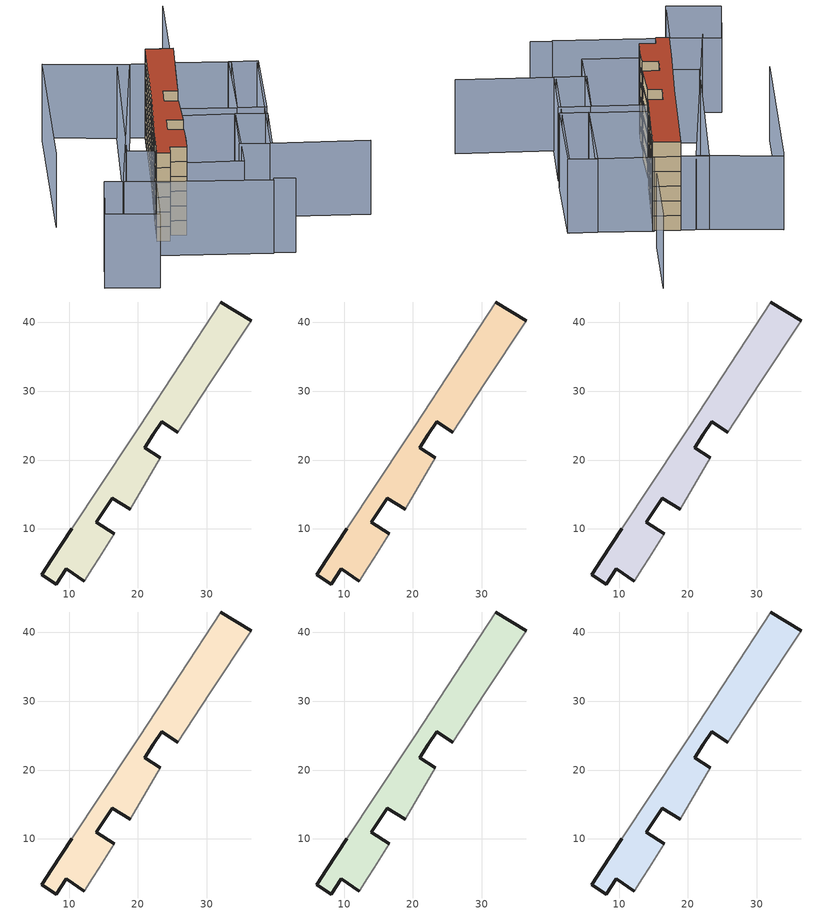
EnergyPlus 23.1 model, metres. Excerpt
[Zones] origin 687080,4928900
a101378a9d41ec46_F0_whole
 floor ground (EU_floor_Construction): 36.48,40.21 30.46,31.2 25.78,24.06 23.43,25.57 22.25,23.75 20.99,21.8 23.23,20.33 18.91,12.89 16.24,14.48 13.95,10.96 16.55,9.33 14.35,5.8 13.43,4.34 12.24,2.42 9.56,4.21 8.13,2 6.02,3.38 7.47,5.6 10.36,10.02 18.98,22.96 20.3,24.94 32.07,42.97 z0
 wall outside (EU_wall_Construction): 16.55,9.33 13.95,10.96 16.24,14.48 18.91,12.89 / 23.23,20.33 20.99,21.8 22.25,23.75 23.43,25.57 25.78,24.06 / 36.48,40.21 32.07,42.97 / 10.36,10.02 7.47,5.6 6.02,3.38 8.13,2 9.56,4.21 12.24,2.42 z0:3
 wall adiabatic (EU_wall_Construction): 12.24,2.42 13.43,4.34 14.35,5.8 16.55,9.33 / 18.91,12.89 23.23,20.33 / 25.78,24.06 30.46,31.2 36.48,40.21 / 32.07,42.97 20.3,24.94 18.98,22.96 10.36,10.02 z0:3
a101378a9d41ec46_F1_whole
 floor to a101378a9d41ec46_F0_whole (EU_floor_Construction): 36.48,40.21 30.46,31.2 25.78,24.06 23.43,25.57 22.25,23.75 20.99,21.8 23.23,20.33 18.91,12.89 16.24,14.48 13.95,10.96 16.55,9.33 14.35,5.8 13.43,4.34 12.24,2.42 9.56,4.21 8.13,2 6.02,3.38 7.47,5.6 10.36,10.02 18.98,22.96 20.3,24.94 32.07,42.97 z3
 wall outside (EU_wall_Construction): 16.55,9.33 13.95,10.96 16.24,14.48 18.91,12.89 / 23.23,20.33 20.99,21.8 22.25,23.75 23.43,25.57 25.78,24.06 / 36.48,40.21 32.07,42.97 / 10.36,10.02 7.47,5.6 6.02,3.38 8.13,2 9.56,4.21 12.24,2.42 z3:6
 wall adiabatic (EU_wall_Construction): 12.24,2.42 13.43,4.34 14.35,5.8 16.55,9.33 / 18.91,12.89 23.23,20.33 / 25.78,24.06 30.46,31.2 36.48,40.21 / 32.07,42.97 20.3,24.94 18.98,22.96 10.36,10.02 z3:6
a101378a9d41ec46_F2_whole
 floor to a101378a9d41ec46_F1_whole (EU_floor_Construction): 36.48,40.21 30.46,31.2 25.78,24.06 23.43,25.57 22.25,23.75 20.99,21.8 23.23,20.33 18.91,12.89 16.24,14.48 13.95,10.96 16.55,9.33 14.35,5.8 13.43,4.34 12.24,2.42 9.56,4.21 8.13,2 6.02,3.38 7.47,5.6 10.36,10.02 18.98,22.96 20.3,24.94 32.07,42.97 z6
 wall outside (EU_wall_Construction): 16.55,9.33 13.95,10.96 16.24,14.48 18.91,12.89 / 23.23,20.33 20.99,21.8 22.25,23.75 23.43,25.57 25.78,24.06 / 36.48,40.21 32.07,42.97 / 10.36,10.02 7.47,5.6 6.02,3.38 8.13,2 9.56,4.21 12.24,2.42 z6:9
 wall adiabatic (EU_wall_Construction): 12.24,2.42 13.43,4.34 14.35,5.8 16.55,9.33 / 18.91,12.89 23.23,20.33 / 25.78,24.06 30.46,31.2 36.48,40.21 / 32.07,42.97 20.3,24.94 18.98,22.96 10.36,10.02 z6:9
a101378a9d41ec46_F3_whole
 floor to a101378a9d41ec46_F2_whole (EU_floor_Construction): 36.48,40.21 30.46,31.2 25.78,24.06 23.43,25.57 22.25,23.75 20.99,21.8 23.23,20.33 18.91,12.89 16.24,14.48 13.95,10.96 16.55,9.33 14.35,5.8 13.43,4.34 12.24,2.42 9.56,4.21 8.13,2 6.02,3.38 7.47,5.6 10.36,10.02 18.98,22.96 20.3,24.94 32.07,42.97 z9
 wall outside (EU_wall_Construction): 16.55,9.33 13.95,10.96 16.24,14.48 18.91,12.89 / 23.23,20.33 20.99,21.8 22.25,23.75 23.43,25.57 25.78,24.06 / 36.48,40.21 32.07,42.97 / 10.36,10.02 7.47,5.6 6.02,3.38 8.13,2 9.56,4.21 12.24,2.42 z9:12
 wall adiabatic (EU_wall_Construction): 12.24,2.42 13.43,4.34 14.35,5.8 16.55,9.33 / 18.91,12.89 23.23,20.33 / 25.78,24.06 30.46,31.2 36.48,40.21 / 32.07,42.97 20.3,24.94 18.98,22.96 10.36,10.02 z9:12
a101378a9d41ec46_F4_whole
 floor to a101378a9d41ec46_F3_whole (EU_floor_Construction): 36.48,40.21 30.46,31.2 25.78,24.06 23.43,25.57 22.25,23.75 20.99,21.8 23.23,20.33 18.91,12.89 16.24,14.48 13.95,10.96 16.55,9.33 14.35,5.8 13.43,4.34 12.24,2.42 9.56,4.21 8.13,2 6.02,3.38 7.47,5.6 10.36,10.02 18.98,22.96 20.3,24.94 32.07,42.97 z12
 wall outside (EU_wall_Construction): 16.55,9.33 13.95,10.96 16.24,14.48 18.91,12.89 / 23.23,20.33 20.99,21.8 22.25,23.75 23.43,25.57 25.78,24.06 / 36.48,40.21 32.07,42.97 / 10.36,10.02 7.47,5.6 6.02,3.38 8.13,2 9.56,4.21 12.24,2.42 z12:15
 wall adiabatic (EU_wall_Construction): 12.24,2.42 13.43,4.34 14.35,5.8 16.55,9.33 / 18.91,12.89 23.23,20.33 / 25.78,24.06 30.46,31.2 36.48,40.21 / 32.07,42.97 20.3,24.94 18.98,22.96 10.36,10.02 z12:15
a101378a9d41ec46_F5_whole
 floor to a101378a9d41ec46_F4_whole (EU_floor_Construction): 36.48,40.21 30.46,31.2 25.78,24.06 23.43,25.57 22.25,23.75 20.99,21.8 23.23,20.33 18.91,12.89 16.24,14.48 13.95,10.96 16.55,9.33 14.35,5.8 13.43,4.34 12.24,2.42 9.56,4.21 8.13,2 6.02,3.38 7.47,5.6 10.36,10.02 18.98,22.96 20.3,24.94 32.07,42.97 z15
 wall outside (EU_wall_Construction): 16.55,9.33 13.95,10.96 16.24,14.48 18.91,12.89 / 23.23,20.33 20.99,21.8 22.25,23.75 23.43,25.57 25.78,24.06 / 36.48,40.21 32.07,42.97 / 10.36,10.02 7.47,5.6 6.02,3.38 8.13,2 9.56,4.21 12.24,2.42 z15:18
 wall adiabatic (EU_wall_Construction): 12.24,2.42 13.43,4.34 14.35,5.8 16.55,9.33 / 18.91,12.89 23.23,20.33 / 25.78,24.06 30.46,31.2 36.48,40.21 / 32.07,42.97 20.3,24.94 18.98,22.96 10.36,10.02 z15:18
 roof outside (EU_roof_Construction): 18.91,12.89 23.23,20.33 20.99,21.8 22.25,23.75 23.43,25.57 25.78,24.06 30.46,31.2 36.48,40.21 32.07,42.97 20.3,24.94 18.98,22.96 10.36,10.02 7.47,5.6 6.02,3.38 8.13,2 9.56,4.21 12.24,2.42 13.43,4.34 14.35,5.8 16.55,9.33 13.95,10.96 16.24,14.48 z18
shading: 20.76,-13.2 24.12,-15.54 / -4.77,-12.38 2.26,-1.67 / 2.26,-1.67 20.46,-13.63 / 45.6,-9.75 29.75,0.19 / 29.75,0.19 49.65,31.94 / 16.52,54.17 29.49,44.33 / 29.49,44.33 -3.8,0.42 / 40.33,46.81 50.15,62.47 / 15.78,53.19 -5.27,19.63 / 2.82,-2.05 -5.83,-14.03 / -5.83,-14.03 -14.2,-7.98 / -14.2,-7.98 -5.55,4 / -5.55,4 2.82,-2.05 / 37.33,11.55 30,0.03 / 30,0.03 24.85,3.31 / 24.85,3.31 32.18,14.83 / 32.18,14.83 37.33,11.55 / 12.02,2.07 23.23,20.33 / 23.23,20.33 32.28,14.77 / 32.28,14.77 21.07,-3.49 / 21.07,-3.49 12.02,2.07 / 34.15,16.81 45.15,34.76 / 45.15,34.76 49.87,31.87 / 49.87,31.87 38.86,13.92 / 38.86,13.92 34.15,16.81 / 32.07,42.97 10.5,9.93 / 10.5,9.93 6.01,12.86 / 6.01,12.86 27.58,45.9 / 27.58,45.9 32.07,42.97 / 34.22,16.93 24.98,22.91 / 24.98,22.91 36.34,40.46 / 36.34,40.46 45.58,34.48 / 45.58,34.48 34.22,16.93 z0:15
[Building]
EU S2 Campaign: North Axis=0; Terrain=City; Solar Distribution=FullExterior
[Site:Location]
Bologna: Latitude=44.5; Longitude=11.25; Time Zone=1; Elevation=37
[SizingPeriod:WeatherFileDays]
AnnualSizingPeriod: Begin Month=1; Begin Day of Month=1; End Month=12; End Day of Month=31; Day of Week for Start Day=Monday; Use Weather File Daylight Saving Period=No; Use Weather File Rain and Snow Indicators=No
[MATERIAL]
EU_InternalMass_Material: Roughness=MediumRough; Thickness=0.1; Conductivity=1; Density=1800; Specific Heat=900; Thermal Absorptance=0.9; Solar Absorptance=0.7; Visible Absorptance=0.7
[MATERIAL:NOMASS] Roughness=MediumRough; Thermal Absorptance=0.9; Solar Absorptance=0.7; Visible Absorptance=0.7
Name | Thermal Resistance
EU_wall_NoMass | 0.905828
EU_roof_NoMass | 0.37593
EU_floor_NoMass | 0.67114
[CONSTRUCTION]
EU_wall_Construction: EU_wall_NoMass
EU_roof_Construction: EU_roof_NoMass
EU_floor_Construction: EU_floor_NoMass
EU_InternalMass_Construction: EU_InternalMass_Material
[ZONE] Type=1; Multiplier=1; Ceiling Height=autocalculate; Floor Area=autocalculate; Part of Total Floor Area=Yes
Name | Volume
a101378a9d41ec46_F0_whole | 652.023
a101378a9d41ec46_F1_whole; a101378a9d41ec46_F2_whole; a101378a9d41ec46_F3_whole; a101378a9d41ec46_F4_whole; a101378a9d41ec46_F5_whole | 652.022
[INTERNALMASS] Construction=EU_InternalMass_Construction; Surface Area=217.34
Name | Zone or ZoneList
a101378a9d41ec46_F0_whole_EU_InternalMass | a101378a9d41ec46_F0_whole
a101378a9d41ec46_F1_whole_EU_InternalMass | a101378a9d41ec46_F1_whole
a101378a9d41ec46_F2_whole_EU_InternalMass | a101378a9d41ec46_F2_whole
a101378a9d41ec46_F3_whole_EU_InternalMass | a101378a9d41ec46_F3_whole
a101378a9d41ec46_F4_whole_EU_InternalMass | a101378a9d41ec46_F4_whole
a101378a9d41ec46_F5_whole_EU_InternalMass | a101378a9d41ec46_F5_whole
[OTHEREQUIPMENT] Fuel Type=Electricity; Design Level Calculation Method=Watts/Area; Power per Zone Floor Area=1; Fraction Latent=0; Fraction Radiant=0; Fraction Lost=0; Carbon Dioxide Generation Rate=0; EndUse Subcategory=EU_Step8_InternalGains
Name | Zone or ZoneList or Space or SpaceList | Schedule
EU_Step8_InternalGain_a101378a9d41ec46_F0_whole_f000 | a101378a9d41ec46_F0_whole | EU_Step8_GainSchedule_a101378a9d41ec46_F0_whole_f000
EU_Step8_InternalGain_a101378a9d41ec46_F1_whole_f000 | a101378a9d41ec46_F1_whole | EU_Step8_GainSchedule_a101378a9d41ec46_F1_whole_f000
EU_Step8_InternalGain_a101378a9d41ec46_F2_whole_f000 | a101378a9d41ec46_F2_whole | EU_Step8_GainSchedule_a101378a9d41ec46_F2_whole_f000
EU_Step8_InternalGain_a101378a9d41ec46_F3_whole_f000 | a101378a9d41ec46_F3_whole | EU_Step8_GainSchedule_a101378a9d41ec46_F3_whole_f000
EU_Step8_InternalGain_a101378a9d41ec46_F4_whole_f000 | a101378a9d41ec46_F4_whole | EU_Step8_GainSchedule_a101378a9d41ec46_F4_whole_f000
EU_Step8_InternalGain_a101378a9d41ec46_F5_whole_f000 | a101378a9d41ec46_F5_whole | EU_Step8_GainSchedule_a101378a9d41ec46_F5_whole_f000
[ZONEVENTILATION:DESIGNFLOWRATE] Schedule=EU_AlwaysOn; Design Flow Rate Calculation Method=AirChanges/Hour; Air Changes per Hour=0.73129; Ventilation Type=Natural; Fan Pressure Rise=0; Fan Total Efficiency=1; Constant Term Coefficient=1; Temperature Term Coefficient=0; Velocity Term Coefficient=0; Velocity Squared Term Coefficient=0; Minimum Indoor Temperature=-100; Maximum Indoor Temperature=100; Delta Temperature=-100; Minimum Outdoor Temperature=-100; Maximum Outdoor Temperature=100; Maximum Wind Speed=40
Name | Zone or ZoneList or Space or SpaceList
EU_ConstantAir_a101378a9d41ec46_F0_whole | a101378a9d41ec46_F0_whole
EU_ConstantAir_a101378a9d41ec46_F1_whole | a101378a9d41ec46_F1_whole
EU_ConstantAir_a101378a9d41ec46_F2_whole | a101378a9d41ec46_F2_whole
EU_ConstantAir_a101378a9d41ec46_F3_whole | a101378a9d41ec46_F3_whole
EU_ConstantAir_a101378a9d41ec46_F4_whole | a101378a9d41ec46_F4_whole
EU_ConstantAir_a101378a9d41ec46_F5_whole | a101378a9d41ec46_F5_whole
[HVACTEMPLATE:THERMOSTAT] Constant Heating Setpoint=20; Constant Cooling Setpoint=50
EU_HeatOnly_a101378a9d41ec46_F0_whole; EU_HeatOnly_a101378a9d41ec46_F1_whole; EU_HeatOnly_a101378a9d41ec46_F2_whole; EU_HeatOnly_a101378a9d41ec46_F3_whole; EU_HeatOnly_a101378a9d41ec46_F4_whole; EU_HeatOnly_a101378a9d41ec46_F5_whole
[HVACTEMPLATE:ZONE:IDEALLOADSAIRSYSTEM] System Availability Schedule=EU_AlwaysOn; Maximum Heating Supply Air Temperature=50; Minimum Cooling Supply Air Temperature=13; Maximum Heating Supply Air Humidity Ratio=0.0156; Minimum Cooling Supply Air Humidity Ratio=0.0077; Heating Limit=NoLimit; Cooling Limit=NoLimit; Heating Availability Schedule=EU_AlwaysOn; Cooling Availability Schedule=EU_CoolingOff; Dehumidification Control Type=ConstantSensibleHeatRatio; Cooling Sensible Heat Ratio=0.7; Dehumidification Setpoint=60; Humidification Control Type=None; Humidification Setpoint=30; Outdoor Air Method=None; Outdoor Air Flow Rate per Person=0.00944; Outdoor Air Flow Rate per Zone Floor Area=0; Outdoor Air Flow Rate per Zone=0; Demand Controlled Ventilation Type=None; Outdoor Air Economizer Type=NoEconomizer; Heat Recovery Type=None; Sensible Heat Recovery Effectiveness=0.7; Latent Heat Recovery Effectiveness=0.65
Name | Template Thermostat
a101378a9d41ec46_F0_whole | EU_HeatOnly_a101378a9d41ec46_F0_whole
a101378a9d41ec46_F1_whole | EU_HeatOnly_a101378a9d41ec46_F1_whole
a101378a9d41ec46_F2_whole | EU_HeatOnly_a101378a9d41ec46_F2_whole
a101378a9d41ec46_F3_whole | EU_HeatOnly_a101378a9d41ec46_F3_whole
a101378a9d41ec46_F4_whole | EU_HeatOnly_a101378a9d41ec46_F4_whole
a101378a9d41ec46_F5_whole | EU_HeatOnly_a101378a9d41ec46_F5_whole
[SIZING:ZONE] Zone Cooling Design Supply Air Temperature Input Method=SupplyAirTemperature; Zone Cooling Design Supply Air Temperature=13; Zone Heating Design Supply Air Temperature Input Method=SupplyAirTemperature; Zone Heating Design Supply Air Temperature=50; Zone Cooling Design Supply Air Humidity Ratio=0.008; Zone Heating Design Supply Air Humidity Ratio=0.008; Cooling Design Air Flow Method=DesignDay; Cooling Design Air Flow Rate=0; Cooling Minimum Air Flow per Zone Floor Area=0.000762; Cooling Minimum Air Flow=0; Cooling Minimum Air Flow Fraction=0.2; Heating Design Air Flow Method=DesignDay; Heating Design Air Flow Rate=0; Heating Maximum Air Flow per Zone Floor Area=0.002032; Heating Maximum Air Flow=0.141576; Heating Maximum Air Flow Fraction=0.3; Account for Dedicated Outdoor Air System=No; Dedicated Outdoor Air System Control Strategy=NeutralSupplyAir; Dedicated Outdoor Air Low Setpoint Temperature for Design=autosize; Dedicated Outdoor Air High Setpoint Temperature for Design=autosize; Zone Load Sizing Method=Sensible Load Only No Latent Load; Zone Latent Cooling Design Supply Air Humidity Ratio Input Method=HumidityRatioDifference; Zone Cooling Design Supply Air Humidity Ratio Difference=0.005; Zone Latent Heating Design Supply Air Humidity Ratio Input Method=HumidityRatioDifference; Zone Humidification Design Supply Air Humidity Ratio Difference=0.005
a101378a9d41ec46_F0_whole; a101378a9d41ec46_F1_whole; a101378a9d41ec46_F2_whole; a101378a9d41ec46_F3_whole; a101378a9d41ec46_F4_whole; a101378a9d41ec46_F5_whole
[SCHEDULE:CONSTANT]
Name | Hourly Value
EU_AlwaysOn | 1
EU_CoolingOff | 0
[SCHEDULE:FILE] Column Number=1; Rows to Skip at Top=0; Number of Hours of Data=8760; Column Separator=Comma; Interpolate to Timestep=No; Minutes per Item=60; Adjust Schedule for Daylight Savings=Yes
Name | File
EU_Step8_GainSchedule_a101378a9d41ec46_F0_whole_f000 | ../../schedules/a101378a9d41ec46/a101378a9d41ec46_F0_whole_f000_gain.csv
EU_Step8_GainSchedule_a101378a9d41ec46_F1_whole_f000 | ../../schedules/a101378a9d41ec46/a101378a9d41ec46_F1_whole_f000_gain.csv
EU_Step8_GainSchedule_a101378a9d41ec46_F2_whole_f000 | ../../schedules/a101378a9d41ec46/a101378a9d41ec46_F2_whole_f000_gain.csv
EU_Step8_GainSchedule_a101378a9d41ec46_F3_whole_f000 | ../../schedules/a101378a9d41ec46/a101378a9d41ec46_F3_whole_f000_gain.csv
EU_Step8_GainSchedule_a101378a9d41ec46_F4_whole_f000 | ../../schedules/a101378a9d41ec46/a101378a9d41ec46_F4_whole_f000_gain.csv
EU_Step8_GainSchedule_a101378a9d41ec46_F5_whole_f000 | ../../schedules/a101378a9d41ec46/a101378a9d41ec46_F5_whole_f000_gain.csv
